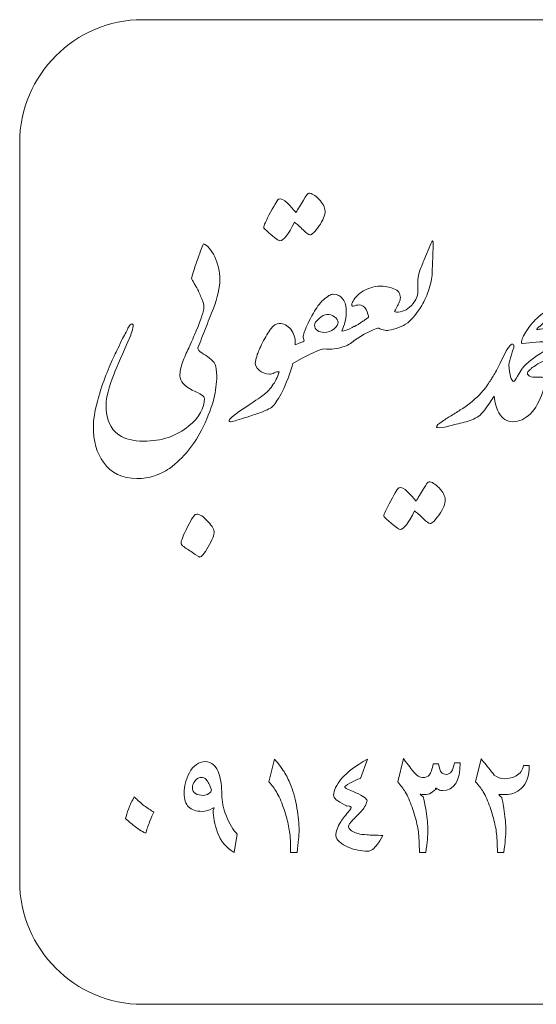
# Model space of a CAD drawing. Header units: millimetres. Extents: x 196.4 to 236.4, y 258.4 to 298.4.
# Drawn here: x 196.36 to 217.37, y 258.41 to 298.41 of the extents above; entities that cross this region are included whole.
import ezdxf

# ---------------------------------------------------------------- set-up
doc = ezdxf.new("R2010")
doc.units = ezdxf.units.MM
doc.header["$MEASUREMENT"] = 0
doc.layers.add('Layer 1', color=7, linetype='Continuous')

msp = doc.modelspace()

# ---------------------------------------------------------------- linework, layer by layer
at = {"layer": 'Layer 1', "color": 250, "lineweight": 18}
for points, knots in [([(201.3553, 298.407), (201.3553, 298.407), (231.3553, 298.407), (231.3553, 298.407), (234.1092, 298.407), (236.3553, 296.1609), (236.3553, 293.407), (236.3553, 293.407), (236.3553, 263.407), (236.3553, 263.407), (236.3553, 260.6531), (234.1092, 258.407), (231.3553, 258.407), (231.3553, 258.407), (201.3553, 258.407), (201.3553, 258.407), (198.6014, 258.407), (196.3553, 260.6531), (196.3553, 263.407), (196.3553, 263.407), (196.3553, 293.407), (196.3553, 293.407), (196.3553, 296.1609), (198.6014, 298.407), (201.3553, 298.407)], [0, 0, 0, 0, 0.125, 0.125, 0.125, 0.25, 0.25, 0.25, 0.375, 0.375, 0.375, 0.5, 0.5, 0.5, 0.625, 0.625, 0.625, 0.75, 0.75, 0.75, 0.875, 0.875, 0.875, 1, 1, 1, 1]), ([(206.2787, 289.9685), (206.2787, 290.0297), (206.3727, 290.2343), (206.5609, 290.5894), (206.749, 290.9422), (206.8643, 291.1186), (206.9042, 291.1186), (206.9819, 291.1515), (207.0971, 291.0951), (207.2453, 290.9516), (207.3958, 290.8058), (207.5087, 290.6788), (207.5863, 290.5682), (207.678, 290.7188), (207.7815, 290.8904), (207.8944, 291.0786), (208.0073, 291.2667), (208.0802, 291.3608), (208.1178, 291.3608), (208.233, 291.3608), (208.3695, 291.2761), (208.527, 291.1092), (208.687, 290.9422), (208.7693, 290.7846), (208.7787, 290.6364), (208.7787, 290.4624), (208.694, 290.2554), (208.5247, 290.0179), (208.3577, 289.7827), (208.2377, 289.6651), (208.1578, 289.6651), (208.1084, 289.6651), (208.0167, 289.7333), (207.8826, 289.865), (207.7509, 289.9991), (207.6333, 290.1026), (207.5322, 290.1755), (207.2829, 289.6745), (207.0853, 289.4252), (206.9395, 289.4252), (206.9019, 289.4252), (206.8502, 289.4535), (206.7796, 289.5146), (206.7161, 289.5687), (206.6173, 289.651), (206.4809, 289.7616), (206.3445, 289.8721), (206.2787, 289.9403), (206.2787, 289.9685)], [0, 0, 0, 0, 0.0625, 0.0625, 0.0625, 0.125, 0.125, 0.125, 0.1875, 0.1875, 0.1875, 0.25, 0.25, 0.25, 0.3125, 0.3125, 0.3125, 0.375, 0.375, 0.375, 0.4375, 0.4375, 0.4375, 0.5, 0.5, 0.5, 0.5625, 0.5625, 0.5625, 0.625, 0.625, 0.625, 0.6875, 0.6875, 0.6875, 0.75, 0.75, 0.75, 0.8125, 0.8125, 0.8125, 0.875, 0.875, 0.875, 0.9375, 0.9375, 0.9375, 1, 1, 1, 1]), ([(203.8728, 283.0188), (203.8728, 283.0965), (203.7081, 283.2117), (203.3765, 283.3622), (203.0402, 283.5198), (202.8732, 283.7103), (202.8732, 283.9361), (202.8732, 284.096), (202.9085, 284.2794), (202.9814, 284.484), (203.052, 284.6863), (203.1366, 284.8815), (203.2378, 285.065), (203.2378, 285.065), (203.2402, 285.0692), (203.2402, 285.0692), (203.2402, 285.0692), (203.2401, 285.0697), (203.2401, 285.0697), (203.3953, 285.4366), (203.4941, 285.6694), (203.5364, 285.7658), (203.7434, 286.248), (203.8468, 286.5772), (203.8468, 286.7513), (203.8468, 286.8101), (203.8186, 286.9136), (203.7622, 287.0617), (203.6987, 287.2216), (203.6375, 287.3628), (203.5764, 287.4803), (203.5505, 287.5274), (203.5223, 287.5721), (203.4941, 287.6191), (203.4658, 287.6661), (203.4423, 287.7108), (203.4188, 287.7579), (203.3624, 287.8402), (203.3412, 287.9037), (203.3506, 287.9507), (203.3906, 288.0777), (203.4282, 288.193), (203.4611, 288.2941), (203.4917, 288.3952), (203.5223, 288.4822), (203.5505, 288.5551), (203.6728, 288.9244), (203.7669, 289.1713), (203.8327, 289.3007), (203.988, 289.2489), (204.1408, 289.0749), (204.2866, 288.7762), (204.4254, 288.4775), (204.4936, 288.1718), (204.4936, 287.8613), (204.4936, 287.5391), (204.4042, 287.1346), (204.2255, 286.6478), (204.1197, 286.3867), (204.0138, 286.1233), (203.9103, 285.8576), (203.8069, 285.5942), (203.7057, 285.3308), (203.6046, 285.0697), (203.6046, 285.0697), (203.604, 285.0685), (203.604, 285.0685), (203.604, 285.0685), (203.6046, 285.065), (203.6046, 285.065), (203.6046, 285.0015), (203.6564, 284.9356), (203.7599, 284.8721), (203.8633, 284.8086), (203.9668, 284.738), (204.0727, 284.6628), (204.1785, 284.5852), (204.2538, 284.5005), (204.3008, 284.4041), (204.3455, 284.2983), (204.369, 284.143), (204.369, 283.9361), (204.369, 283.6327), (204.329, 283.3222), (204.2514, 283.0047), (204.1738, 282.6966), (204.028, 282.3156), (203.8163, 281.8617), (203.4823, 281.1585), (203.0284, 280.5988), (202.4522, 280.1802), (202.2429, 280.0461), (202.036, 279.945), (201.8337, 279.8768), (201.6126, 279.8039), (201.3751, 279.7662), (201.1234, 279.7662), (200.5308, 279.7662), (200.0769, 279.9873), (199.7594, 280.4271), (199.4889, 280.8034), (199.3525, 281.2879), (199.3525, 281.8758), (199.3525, 282.1369), (199.4066, 282.4779), (199.5171, 282.9013), (199.6277, 283.3105), (199.7429, 283.6633), (199.8629, 283.9619), (199.9922, 284.27), (200.1004, 284.5311), (200.1921, 284.7404), (200.2203, 284.7921), (200.2603, 284.8697), (200.3097, 284.9732), (200.3614, 285.0744), (200.4249, 285.2108), (200.5026, 285.3754), (200.559, 285.4765), (200.6084, 285.5682), (200.6507, 285.6506), (200.6954, 285.7329), (200.7307, 285.8081), (200.7589, 285.8716), (200.8271, 285.9963), (200.8789, 286.0551), (200.9165, 286.0504), (200.9682, 286.041), (200.98, 285.9892), (200.9588, 285.8928), (200.9353, 285.7776), (200.9047, 285.6788), (200.8694, 285.5965), (200.5425, 284.8415), (200.3168, 284.3171), (200.1921, 284.0184), (199.9781, 283.4704), (199.8699, 283.0494), (199.8699, 282.7507), (199.8699, 282.1839), (200.0439, 281.7818), (200.392, 281.5372), (200.6507, 281.3678), (200.9823, 281.2832), (201.3916, 281.2832), (202.1277, 281.2832), (202.7415, 281.4901), (203.2378, 281.9017), (203.6611, 282.2568), (203.8728, 282.6284), (203.8728, 283.0188)], [0, 0, 0, 0, 0.02, 0.02, 0.02, 0.04, 0.04, 0.04, 0.06, 0.06, 0.06, 0.08, 0.08, 0.08, 0.1, 0.1, 0.1, 0.12, 0.12, 0.12, 0.14, 0.14, 0.14, 0.16, 0.16, 0.16, 0.18, 0.18, 0.18, 0.2, 0.2, 0.2, 0.22, 0.22, 0.22, 0.24, 0.24, 0.24, 0.26, 0.26, 0.26, 0.28, 0.28, 0.28, 0.3, 0.3, 0.3, 0.32, 0.32, 0.32, 0.34, 0.34, 0.34, 0.36, 0.36, 0.36, 0.38, 0.38, 0.38, 0.4, 0.4, 0.4, 0.42, 0.42, 0.42, 0.44, 0.44, 0.44, 0.46, 0.46, 0.46, 0.48, 0.48, 0.48, 0.5, 0.5, 0.5, 0.52, 0.52, 0.52, 0.54, 0.54, 0.54, 0.56, 0.56, 0.56, 0.58, 0.58, 0.58, 0.6, 0.6, 0.6, 0.62, 0.62, 0.62, 0.64, 0.64, 0.64, 0.66, 0.66, 0.66, 0.68, 0.68, 0.68, 0.7, 0.7, 0.7, 0.72, 0.72, 0.72, 0.74, 0.74, 0.74, 0.76, 0.76, 0.76, 0.78, 0.78, 0.78, 0.8, 0.8, 0.8, 0.82, 0.82, 0.82, 0.84, 0.84, 0.84, 0.86, 0.86, 0.86, 0.88, 0.88, 0.88, 0.9, 0.9, 0.9, 0.92, 0.92, 0.92, 0.94, 0.94, 0.94, 0.96, 0.96, 0.96, 0.98, 0.98, 0.98, 1, 1, 1, 1]), ([(212.1348, 286.669), (212.2453, 286.7466), (212.3394, 286.843), (212.417, 286.9582), (212.4993, 287.0735), (212.5417, 287.1887), (212.5417, 287.304), (212.5417, 287.304), (212.5417, 287.7579), (212.5417, 287.7579), (212.5417, 287.8684), (212.5605, 287.9907), (212.5958, 288.1224), (212.6616, 288.3058), (212.7275, 288.4752), (212.7957, 288.6257), (212.7957, 288.6257), (213.0779, 289.3077), (213.0779, 289.3077), (213.0826, 289.3407), (213.1061, 289.3783), (213.1484, 289.4183), (213.1673, 289.4183), (213.1743, 289.3712), (213.1743, 289.2748), (213.1743, 289.2748), (213.1626, 288.7856), (213.1626, 288.7856), (213.1626, 288.7856), (213.1343, 288.193), (213.1343, 288.193), (213.1343, 287.986), (213.092, 287.7508), (213.0097, 287.4898), (212.9321, 287.2263), (212.8309, 286.9959), (212.7063, 286.7936), (212.5189, 286.4867), (212.3292, 286.2521), (212.1371, 286.0923), (212.1371, 286.0923), (212.1348, 286.088), (212.1348, 286.088), (212.0242, 286.0151), (211.8996, 285.9516), (211.7632, 285.8999), (211.6244, 285.8458), (211.4904, 285.8105), (211.3634, 285.7917), (211.2928, 285.7776), (211.2199, 285.7823), (211.1423, 285.8011), (211.0647, 285.8223), (211.0035, 285.8458), (210.9635, 285.874), (210.9071, 285.874), (210.8295, 285.8505), (210.7284, 285.8058), (210.6319, 285.7635), (210.512, 285.7047), (210.3709, 285.6271), (210.3709, 285.6271), (209.964, 285.3707), (209.964, 285.3707), (209.964, 285.3707), (209.9635, 285.3725), (209.9635, 285.3725), (209.8343, 285.2576), (209.6791, 285.1706), (209.496, 285.1119), (209.289, 285.032), (209.028, 285.0085), (208.7105, 285.0343), (208.6446, 285.0343), (208.3506, 284.905), (207.8215, 284.6416), (207.8215, 284.6416), (207.458, 284.4412), (207.458, 284.4412), (207.458, 284.4412), (207.4311, 284.3359), (207.4311, 284.3359), (207.4029, 284.2206), (207.3676, 284.1101), (207.3323, 284.009), (207.17, 283.5645), (207.0219, 283.2352), (206.8831, 283.0235), (206.7467, 282.8119), (206.6385, 282.6825), (206.5609, 282.6308), (206.481, 282.5814), (206.3657, 282.5273), (206.2081, 282.4685), (206.0529, 282.4121), (205.8154, 282.3321), (205.4955, 282.2286), (205.1757, 282.1251), (204.9875, 282.0734), (204.9264, 282.0734), (204.8911, 282.0734), (204.8723, 282.0828), (204.8723, 282.1016), (204.8347, 282.151), (205.0252, 282.318), (205.4438, 282.5979), (205.8624, 282.8777), (206.1329, 283.0612), (206.2528, 283.1482), (206.3751, 283.2352), (206.4998, 283.3622), (206.6244, 283.5315), (206.7514, 283.6985), (206.8455, 283.889), (206.9043, 284.0983), (206.8408, 284.1078), (206.7749, 284.096), (206.7091, 284.0607), (206.6409, 284.0278), (206.575, 284.009), (206.5115, 284.009), (206.3422, 284.0137), (206.1987, 284.0701), (206.0835, 284.176), (205.9706, 284.2794), (205.9212, 284.397), (205.94, 284.5264), (205.9588, 284.604), (205.9847, 284.6957), (206.02, 284.7992), (206.0529, 284.9027), (206.1258, 285.0673), (206.2364, 285.2907), (206.3469, 285.5165), (206.4574, 285.7023), (206.5703, 285.8481), (206.6832, 285.9963), (206.7937, 286.0692), (206.9043, 286.0692), (207.0924, 286.0692), (207.25, 285.9892), (207.377, 285.8293), (207.504, 285.667), (207.5652, 285.4742), (207.5652, 285.2507), (207.5652, 285.2507), (207.5648, 285.2036), (207.5648, 285.2036), (207.5648, 285.2036), (207.6945, 285.2484), (207.6945, 285.2484), (207.8473, 285.3048), (207.925, 285.3448), (207.925, 285.373), (207.8967, 285.42), (207.8826, 285.4765), (207.8826, 285.5447), (207.892, 285.6058), (207.9155, 285.6811), (207.9532, 285.7728), (208.0167, 285.9421), (208.1343, 286.182), (208.3036, 286.4901), (208.4094, 286.6924), (208.5435, 286.8711), (208.7105, 287.0264), (208.8751, 287.1792), (209.0092, 287.2545), (209.1103, 287.2545), (209.2702, 287.2545), (209.4019, 287.1863), (209.503, 287.0546), (209.5948, 286.9252), (209.6395, 286.7559), (209.6395, 286.5442), (209.6395, 286.3561), (209.6136, 286.1867), (209.5618, 286.0386), (209.5077, 285.8881), (209.4748, 285.7963), (209.4607, 285.7587), (209.4607, 285.7587), (209.543, 285.7728), (209.543, 285.7728), (209.7218, 285.8175), (209.8629, 285.8786), (209.964, 285.9516), (209.964, 285.9516), (209.9683, 285.9444), (209.9683, 285.9444), (210.0504, 285.987), (210.1665, 286.0568), (210.3144, 286.1563), (210.3474, 286.1751), (210.4226, 286.2292), (210.5426, 286.3162), (210.5426, 286.3891), (210.5096, 286.4949), (210.4461, 286.6337), (210.3779, 286.7583), (210.2839, 286.8195), (210.1639, 286.8195), (210.0863, 286.8195), (210.0063, 286.8007), (209.9217, 286.763), (209.8629, 286.763), (209.8441, 286.803), (209.8676, 286.8806), (209.8864, 286.9371), (209.9264, 287.0053), (209.9922, 287.0876), (210.0934, 287.2169), (210.218, 287.3251), (210.3709, 287.4121), (210.4673, 287.4639), (210.5661, 287.5015), (210.6672, 287.5297), (210.7919, 287.5674), (210.8953, 287.5862), (210.9847, 287.5862), (211.194, 287.5862), (211.3916, 287.5485), (211.5774, 287.4756), (211.7514, 287.4074), (211.8384, 287.2875), (211.8384, 287.1158), (211.8384, 287.057), (211.8173, 286.9841), (211.7773, 286.8971), (211.7538, 286.8453), (211.7326, 286.7983), (211.7114, 286.7583), (211.6903, 286.716), (211.6526, 286.6478), (211.5962, 286.5514), (211.6291, 286.5231), (211.7067, 286.5208), (211.8314, 286.5396), (211.956, 286.5608), (212.0571, 286.6031), (212.1348, 286.669)], [0, 0, 0, 0, 0.0125, 0.0125, 0.0125, 0.025, 0.025, 0.025, 0.0375, 0.0375, 0.0375, 0.05, 0.05, 0.05, 0.0625, 0.0625, 0.0625, 0.075, 0.075, 0.075, 0.0875, 0.0875, 0.0875, 0.1, 0.1, 0.1, 0.1125, 0.1125, 0.1125, 0.125, 0.125, 0.125, 0.1375, 0.1375, 0.1375, 0.15, 0.15, 0.15, 0.1625, 0.1625, 0.1625, 0.175, 0.175, 0.175, 0.1875, 0.1875, 0.1875, 0.2, 0.2, 0.2, 0.2125, 0.2125, 0.2125, 0.225, 0.225, 0.225, 0.2375, 0.2375, 0.2375, 0.25, 0.25, 0.25, 0.2625, 0.2625, 0.2625, 0.275, 0.275, 0.275, 0.2875, 0.2875, 0.2875, 0.3, 0.3, 0.3, 0.3125, 0.3125, 0.3125, 0.325, 0.325, 0.325, 0.3375, 0.3375, 0.3375, 0.35, 0.35, 0.35, 0.3625, 0.3625, 0.3625, 0.375, 0.375, 0.375, 0.3875, 0.3875, 0.3875, 0.4, 0.4, 0.4, 0.4125, 0.4125, 0.4125, 0.425, 0.425, 0.425, 0.4375, 0.4375, 0.4375, 0.45, 0.45, 0.45, 0.4625, 0.4625, 0.4625, 0.475, 0.475, 0.475, 0.4875, 0.4875, 0.4875, 0.5, 0.5, 0.5, 0.5125, 0.5125, 0.5125, 0.525, 0.525, 0.525, 0.5375, 0.5375, 0.5375, 0.55, 0.55, 0.55, 0.5625, 0.5625, 0.5625, 0.575, 0.575, 0.575, 0.5875, 0.5875, 0.5875, 0.6, 0.6, 0.6, 0.6125, 0.6125, 0.6125, 0.625, 0.625, 0.625, 0.6375, 0.6375, 0.6375, 0.65, 0.65, 0.65, 0.6625, 0.6625, 0.6625, 0.675, 0.675, 0.675, 0.6875, 0.6875, 0.6875, 0.7, 0.7, 0.7, 0.7125, 0.7125, 0.7125, 0.725, 0.725, 0.725, 0.7375, 0.7375, 0.7375, 0.75, 0.75, 0.75, 0.7625, 0.7625, 0.7625, 0.775, 0.775, 0.775, 0.7875, 0.7875, 0.7875, 0.8, 0.8, 0.8, 0.8125, 0.8125, 0.8125, 0.825, 0.825, 0.825, 0.8375, 0.8375, 0.8375, 0.85, 0.85, 0.85, 0.8625, 0.8625, 0.8625, 0.875, 0.875, 0.875, 0.8875, 0.8875, 0.8875, 0.9, 0.9, 0.9, 0.9125, 0.9125, 0.9125, 0.925, 0.925, 0.925, 0.9375, 0.9375, 0.9375, 0.95, 0.95, 0.95, 0.9625, 0.9625, 0.9625, 0.975, 0.975, 0.975, 0.9875, 0.9875, 0.9875, 1, 1, 1, 1]), ([(217.5042, 286.3796), (217.6194, 286.4761), (217.7841, 286.6078), (218.0004, 286.7795), (218.2121, 286.9394), (218.3556, 287.0452), (218.4355, 287.0946), (218.4355, 287.0946), (218.9294, 287.4192), (218.9294, 287.4192), (218.9177, 287.4286), (218.8683, 287.4591), (218.786, 287.5085), (218.7225, 287.5415), (218.6895, 287.5861), (218.6895, 287.6473), (218.8095, 287.913), (218.9741, 288.1765), (219.1858, 288.4399), (219.3927, 288.6868), (219.5127, 288.7997), (219.5503, 288.7762), (219.9219, 288.6492), (220.143, 288.5669), (220.2112, 288.5363), (220.4558, 288.421), (220.5781, 288.2893), (220.5781, 288.1435), (220.5781, 288.0424), (220.531, 287.9107), (220.4393, 287.7508), (220.3382, 287.5932), (220.2229, 287.4591), (220.0959, 287.3439), (219.9525, 287.224), (219.7855, 287.1275), (219.5926, 287.0546), (219.0917, 286.8853), (218.6825, 286.716), (218.3626, 286.5466), (218.0479, 286.3823), (217.7649, 286.1884), (217.5163, 285.9627), (217.5163, 285.9627), (217.5065, 285.9469), (217.5065, 285.9469), (217.4548, 285.9163), (217.4219, 285.8857), (217.4054, 285.8575), (217.3889, 285.8293), (217.3819, 285.8152), (217.3819, 285.8105), (217.4219, 285.8199), (217.5959, 285.8505), (217.8993, 285.9069), (218.1227, 285.9422), (218.3109, 285.961), (218.4637, 285.961), (218.6824, 285.961), (218.8635, 285.9469), (218.9999, 285.921), (219.1434, 285.8928), (219.214, 285.827), (219.214, 285.7211), (219.214, 285.6788), (219.1881, 285.6012), (219.1387, 285.4859), (219.0729, 285.366), (218.9905, 285.246), (218.8894, 285.1285), (218.8212, 285.0485), (218.5766, 284.9238), (218.1556, 284.7498), (217.737, 284.5734), (217.4783, 284.4558), (217.3819, 284.3947), (217.2854, 284.3312), (217.2125, 284.2794), (217.1608, 284.2395), (217.133, 284.2028), (217.1026, 284.1755), (217.0698, 284.1583), (216.998, 284.0759), (216.9885, 284.0104), (217.0432, 283.9619), (217.0973, 283.9102), (217.189, 283.8843), (217.3184, 283.882), (217.4477, 283.8796), (217.5418, 283.8796), (217.6006, 283.8796), (217.6923, 283.8702), (217.7394, 283.8161), (217.7394, 283.7197), (217.7394, 283.6515), (217.7017, 283.5057), (217.6288, 283.287), (217.4995, 282.9013), (217.3325, 282.6049), (217.1255, 282.398), (216.9092, 282.1816), (216.674, 282.0734), (216.4153, 282.0734), (216.173, 282.0734), (215.9825, 282.1957), (215.8438, 282.4379), (215.7382, 282.6308), (215.6735, 282.8549), (215.6518, 283.1097), (215.5582, 282.9687), (215.4318, 282.7839), (215.2722, 282.5555), (215.1758, 282.4356), (215.0935, 282.3509), (215.0229, 282.3015), (214.9312, 282.2357), (214.8395, 282.1839), (214.7454, 282.1463), (214.6514, 282.1063), (214.5479, 282.0758), (214.435, 282.0499), (214.3221, 282.024), (214.2116, 281.9981), (214.101, 281.9699), (214.101, 281.9699), (213.6448, 281.8594), (213.6448, 281.8594), (213.4613, 281.8288), (213.3484, 281.8241), (213.3084, 281.8453), (213.3084, 281.9111), (213.3837, 281.9911), (213.5366, 282.0875), (213.673, 282.1745), (213.8141, 282.2639), (213.9552, 282.3533), (214.0987, 282.4426), (214.2398, 282.5297), (214.3832, 282.6167), (214.7454, 282.8707), (215.0182, 283.1082), (215.197, 283.3269), (215.3334, 283.4986), (215.4416, 283.6468), (215.5192, 283.7761), (215.5709, 283.849), (215.6462, 283.976), (215.7473, 284.1548), (215.7473, 284.1548), (215.814, 284.2914), (215.814, 284.2914), (215.8299, 284.3287), (215.8469, 284.3646), (215.865, 284.3994), (215.8733, 284.4161), (215.8817, 284.4322), (215.8904, 284.4479), (215.8904, 284.4479), (216.0436, 284.7616), (216.0436, 284.7616), (216.1119, 284.9027), (216.1801, 285.0179), (216.2436, 285.1049), (216.3023, 285.192), (216.3588, 285.2343), (216.4082, 285.2296), (216.4552, 285.2061), (216.4693, 285.1614), (216.4505, 285.0908), (216.3988, 284.9403), (216.3682, 284.8415), (216.3541, 284.7945), (216.3019, 284.621), (216.2678, 284.4837), (216.2527, 284.3844), (216.2759, 283.9684), (216.3438, 283.7429), (216.4576, 283.7056), (216.507, 283.7573), (216.5799, 283.8679), (216.6716, 284.0372), (216.7257, 284.1383), (216.7681, 284.2065), (216.7939, 284.2442), (216.8008, 284.2528), (216.8086, 284.2601), (216.8175, 284.2664), (216.8589, 284.3173), (216.91, 284.3713), (216.9679, 284.4252), (217.1114, 284.5546), (217.2549, 284.6651), (217.403, 284.7616), (217.5912, 284.8862), (217.7723, 284.9944), (217.9463, 285.0861), (217.9604, 285.0955), (218.0592, 285.1449), (218.2427, 285.2319), (218.2427, 285.2766), (218.1697, 285.3095), (218.0216, 285.3284), (217.8946, 285.3331), (217.7205, 285.3284), (217.5065, 285.3142), (217.5065, 285.3142), (216.7892, 285.2578), (216.7892, 285.2578), (216.7563, 285.2578), (216.7469, 285.286), (216.761, 285.3401), (216.7892, 285.4601), (216.8786, 285.6341), (217.0338, 285.8575), (217.1847, 286.0803), (217.3401, 286.2504), (217.5001, 286.3701), (217.5001, 286.3701), (217.5042, 286.3796), (217.5042, 286.3796)], [0, 0, 0, 0, 0.0136986, 0.0136986, 0.0136986, 0.0273973, 0.0273973, 0.0273973, 0.0410959, 0.0410959, 0.0410959, 0.0547945, 0.0547945, 0.0547945, 0.0684932, 0.0684932, 0.0684932, 0.0821918, 0.0821918, 0.0821918, 0.0958904, 0.0958904, 0.0958904, 0.109589, 0.109589, 0.109589, 0.1232877, 0.1232877, 0.1232877, 0.1369863, 0.1369863, 0.1369863, 0.1506849, 0.1506849, 0.1506849, 0.1643836, 0.1643836, 0.1643836, 0.1780822, 0.1780822, 0.1780822, 0.1917808, 0.1917808, 0.1917808, 0.2054795, 0.2054795, 0.2054795, 0.2191781, 0.2191781, 0.2191781, 0.2328767, 0.2328767, 0.2328767, 0.2465753, 0.2465753, 0.2465753, 0.260274, 0.260274, 0.260274, 0.2739726, 0.2739726, 0.2739726, 0.2876712, 0.2876712, 0.2876712, 0.3013699, 0.3013699, 0.3013699, 0.3150685, 0.3150685, 0.3150685, 0.3287671, 0.3287671, 0.3287671, 0.3424658, 0.3424658, 0.3424658, 0.3561644, 0.3561644, 0.3561644, 0.369863, 0.369863, 0.369863, 0.3835616, 0.3835616, 0.3835616, 0.3972603, 0.3972603, 0.3972603, 0.4109589, 0.4109589, 0.4109589, 0.4246575, 0.4246575, 0.4246575, 0.4383562, 0.4383562, 0.4383562, 0.4520548, 0.4520548, 0.4520548, 0.4657534, 0.4657534, 0.4657534, 0.4794521, 0.4794521, 0.4794521, 0.4931507, 0.4931507, 0.4931507, 0.5068493, 0.5068493, 0.5068493, 0.5205479, 0.5205479, 0.5205479, 0.5342466, 0.5342466, 0.5342466, 0.5479452, 0.5479452, 0.5479452, 0.5616438, 0.5616438, 0.5616438, 0.5753425, 0.5753425, 0.5753425, 0.5890411, 0.5890411, 0.5890411, 0.6027397, 0.6027397, 0.6027397, 0.6164384, 0.6164384, 0.6164384, 0.630137, 0.630137, 0.630137, 0.6438356, 0.6438356, 0.6438356, 0.6575342, 0.6575342, 0.6575342, 0.6712329, 0.6712329, 0.6712329, 0.6849315, 0.6849315, 0.6849315, 0.6986301, 0.6986301, 0.6986301, 0.7123288, 0.7123288, 0.7123288, 0.7260274, 0.7260274, 0.7260274, 0.739726, 0.739726, 0.739726, 0.7534247, 0.7534247, 0.7534247, 0.7671233, 0.7671233, 0.7671233, 0.7808219, 0.7808219, 0.7808219, 0.7945205, 0.7945205, 0.7945205, 0.8082192, 0.8082192, 0.8082192, 0.8219178, 0.8219178, 0.8219178, 0.8356164, 0.8356164, 0.8356164, 0.8493151, 0.8493151, 0.8493151, 0.8630137, 0.8630137, 0.8630137, 0.8767123, 0.8767123, 0.8767123, 0.890411, 0.890411, 0.890411, 0.9041096, 0.9041096, 0.9041096, 0.9178082, 0.9178082, 0.9178082, 0.9315068, 0.9315068, 0.9315068, 0.9452055, 0.9452055, 0.9452055, 0.9589041, 0.9589041, 0.9589041, 0.9726027, 0.9726027, 0.9726027, 0.9863014, 0.9863014, 0.9863014, 1, 1, 1, 1]), ([(209.3031, 286.1115), (209.3031, 286.1891), (209.2561, 286.2644), (209.1644, 286.3373), (209.0632, 286.4031), (208.9598, 286.4337), (208.8539, 286.4337), (208.7528, 286.4337), (208.6446, 286.3772), (208.5317, 286.262), (208.4071, 286.1515), (208.3459, 286.0644), (208.3459, 286.0009), (208.3459, 285.8998), (208.3859, 285.8246), (208.4682, 285.7799), (208.5388, 285.7281), (208.6235, 285.7046), (208.7246, 285.7046), (208.8939, 285.7046), (209.035, 285.7516), (209.1432, 285.8481), (209.249, 285.9445), (209.3031, 286.0315), (209.3031, 286.1115)], [0, 0, 0, 0, 0.125, 0.125, 0.125, 0.25, 0.25, 0.25, 0.375, 0.375, 0.375, 0.5, 0.5, 0.5, 0.625, 0.625, 0.625, 0.75, 0.75, 0.75, 0.875, 0.875, 0.875, 1, 1, 1, 1]), ([(211.1635, 278.2423), (211.1635, 278.2141), (211.2317, 278.1459), (211.3657, 278.0353), (211.5022, 277.9248), (211.6009, 277.8425), (211.6668, 277.7884), (211.735, 277.7272), (211.7891, 277.699), (211.8244, 277.699), (211.9725, 277.699), (212.1701, 277.9483), (212.417, 278.4492), (212.5182, 278.3763), (212.6357, 278.2729), (212.7698, 278.1388), (212.9015, 278.0047), (212.9932, 277.9389), (213.045, 277.9389), (213.1226, 277.9389), (213.2449, 278.0565), (213.4095, 278.2917), (213.5788, 278.5292), (213.6635, 278.7362), (213.6635, 278.9102), (213.6564, 279.0584), (213.5718, 279.2159), (213.4119, 279.3829), (213.2543, 279.5499), (213.1179, 279.6346), (213.0026, 279.6346), (212.9674, 279.6346), (212.8921, 279.5405), (212.7792, 279.3523), (212.6663, 279.1642), (212.5652, 278.9925), (212.4735, 278.842), (212.3935, 278.9525), (212.2806, 279.0795), (212.1324, 279.2253), (211.9819, 279.3688), (211.869, 279.4253), (211.7914, 279.3923), (211.7491, 279.3923), (211.6339, 279.2159), (211.4457, 278.8632), (211.2576, 278.508), (211.1635, 278.3034), (211.1635, 278.2423)], [0, 0, 0, 0, 0.0625, 0.0625, 0.0625, 0.125, 0.125, 0.125, 0.1875, 0.1875, 0.1875, 0.25, 0.25, 0.25, 0.3125, 0.3125, 0.3125, 0.375, 0.375, 0.375, 0.4375, 0.4375, 0.4375, 0.5, 0.5, 0.5, 0.5625, 0.5625, 0.5625, 0.625, 0.625, 0.625, 0.6875, 0.6875, 0.6875, 0.75, 0.75, 0.75, 0.8125, 0.8125, 0.8125, 0.875, 0.875, 0.875, 0.9375, 0.9375, 0.9375, 1, 1, 1, 1]), ([(202.9226, 277.1463), (202.9226, 277.0969), (202.9578, 277.0475), (203.026, 277.0029), (203.1037, 276.9464), (203.2236, 276.8664), (203.3882, 276.7583), (203.5505, 276.6501), (203.6469, 276.5889), (203.6728, 276.5748), (203.7481, 276.5748), (203.8633, 276.7136), (204.0256, 276.9887), (204.1855, 277.2639), (204.2655, 277.4756), (204.2655, 277.6214), (204.2514, 277.7319), (204.1479, 277.8848), (203.955, 278.08), (203.7622, 278.2752), (203.6164, 278.3528), (203.5152, 278.3105), (203.4635, 278.3105), (203.353, 278.1435), (203.1813, 277.8048), (203.0096, 277.4662), (202.9226, 277.2474), (202.9226, 277.1463)], [0, 0, 0, 0, 0.1111111, 0.1111111, 0.1111111, 0.2222222, 0.2222222, 0.2222222, 0.3333333, 0.3333333, 0.3333333, 0.4444444, 0.4444444, 0.4444444, 0.5555556, 0.5555556, 0.5555556, 0.6666667, 0.6666667, 0.6666667, 0.7777778, 0.7777778, 0.7777778, 0.8888889, 0.8888889, 0.8888889, 1, 1, 1, 1])]:
    msp.add_open_spline(points, degree=3, knots=knots, dxfattribs=at)
at = {"layer": 'Layer 1', "color": 250, "lineweight": 9}
for points, knots in [([(205.2026, 265.3193), (205.2026, 265.3193), (205.0721, 264.5691), (205.0721, 264.5691), (204.7451, 264.7749), (204.5229, 265.0501), (204.4029, 265.3923), (204.2842, 265.7344), (204.2242, 266.0308), (204.2242, 266.2813), (204.2889, 266.4), (204.2736, 266.4282), (204.1795, 266.3636), (204.0584, 266.286), (203.922, 266.246), (203.7726, 266.246), (203.5292, 266.246), (203.3481, 266.3071), (203.227, 266.4271), (203.1059, 266.5482), (203.0459, 266.7316), (203.0459, 266.9774), (203.0459, 267.2726), (203.1165, 267.5501), (203.2564, 267.8076), (203.4234, 268.1122), (203.6374, 268.2651), (203.8973, 268.2651), (204.1678, 268.2651), (204.3583, 268.0922), (204.4688, 267.7453), (204.5382, 267.5266), (204.5723, 267.2549), (204.5723, 266.928), (204.5723, 266.6693), (204.6346, 266.3777), (204.7604, 266.0531), (204.8851, 265.7297), (205.0332, 265.4852), (205.2026, 265.3193)], [0, 0, 0, 0, 0.0769231, 0.0769231, 0.0769231, 0.1538462, 0.1538462, 0.1538462, 0.2307692, 0.2307692, 0.2307692, 0.3076923, 0.3076923, 0.3076923, 0.3846154, 0.3846154, 0.3846154, 0.4615385, 0.4615385, 0.4615385, 0.5384615, 0.5384615, 0.5384615, 0.6153846, 0.6153846, 0.6153846, 0.6923077, 0.6923077, 0.6923077, 0.7692308, 0.7692308, 0.7692308, 0.8461538, 0.8461538, 0.8461538, 0.9230769, 0.9230769, 0.9230769, 1, 1, 1, 1]), ([(207.718, 265.4781), (207.718, 265.2876), (207.6909, 264.9854), (207.6356, 264.5726), (207.6356, 264.5726), (207.3734, 264.5726), (207.3734, 264.5726), (207.3734, 264.9395), (207.3593, 265.2217), (207.3311, 265.4181), (207.3017, 265.6145), (207.2558, 265.825), (207.1911, 266.0496), (207.1206, 266.2977), (207.0371, 266.5341), (206.943, 266.7563), (206.8971, 266.8598), (206.8478, 266.9539), (206.7948, 267.0386), (206.7196, 267.1656), (206.6185, 267.302), (206.4915, 267.449), (206.4915, 267.449), (206.7231, 268.3721), (206.7231, 268.3721), (206.9089, 268.1498), (207.0488, 267.957), (207.1441, 267.797), (207.2405, 267.6359), (207.324, 267.4584), (207.3981, 267.2632), (207.4969, 267.0033), (207.5745, 266.7081), (207.6321, 266.3789), (207.6897, 266.0496), (207.718, 265.7497), (207.718, 265.4781)], [0, 0, 0, 0, 0.0833333, 0.0833333, 0.0833333, 0.1666667, 0.1666667, 0.1666667, 0.25, 0.25, 0.25, 0.3333333, 0.3333333, 0.3333333, 0.4166667, 0.4166667, 0.4166667, 0.5, 0.5, 0.5, 0.5833333, 0.5833333, 0.5833333, 0.6666667, 0.6666667, 0.6666667, 0.75, 0.75, 0.75, 0.8333333, 0.8333333, 0.8333333, 0.9166667, 0.9166667, 0.9166667, 1, 1, 1, 1]), ([(211.1294, 265.2711), (211.0259, 265.0924), (210.953, 264.9736), (210.9095, 264.9172), (210.7672, 264.7231), (210.6308, 264.6267), (210.5026, 264.6267), (210.3674, 264.6267), (210.2345, 264.6408), (210.1051, 264.6691), (209.9746, 264.6961), (209.8547, 264.7314), (209.7441, 264.7749), (209.5866, 264.8419), (209.4584, 264.9184), (209.3608, 265.0065), (209.2632, 265.0936), (209.2138, 265.1771), (209.2138, 265.2582), (209.2138, 265.4252), (209.2796, 265.6122), (209.4102, 265.8191), (209.5042, 265.9661), (209.6218, 266.1143), (209.7618, 266.2636), (209.8947, 266.4012), (209.8535, 266.4706), (209.6383, 266.4706), (209.6842, 266.4518), (209.6606, 266.4659), (209.5689, 266.5117), (209.2702, 266.6564), (209.1209, 266.7857), (209.1209, 266.901), (209.1209, 267.0962), (209.2302, 267.3208), (209.4478, 267.576), (209.6759, 267.8405), (210.0264, 268.1028), (210.4991, 268.3615), (210.4991, 268.3615), (210.2169, 267.5865), (210.2169, 267.5865), (210.0652, 267.5407), (209.9193, 267.476), (209.7806, 267.3925), (209.6418, 267.3078), (209.5724, 267.2526), (209.5724, 267.2244), (209.5724, 267.2044), (209.7241, 267.1291), (210.0275, 267.0009), (210.3297, 266.8728), (210.4814, 266.7634), (210.4814, 266.674), (210.4814, 266.6364), (210.4591, 266.5741), (210.4144, 266.4859), (210.3697, 266.3977), (210.3274, 266.3342), (210.2886, 266.2942), (210.1651, 266.166), (210.0416, 266.039), (209.9205, 265.912), (209.7888, 265.7697), (209.7241, 265.6792), (209.7241, 265.6404), (209.7241, 265.6016), (209.7453, 265.5581), (209.79, 265.5122), (209.8605, 265.4369), (209.9723, 265.3793), (210.124, 265.3405), (210.2039, 265.3193), (210.325, 265.3029), (210.485, 265.2899), (210.6461, 265.2782), (210.8613, 265.2711), (211.1294, 265.2711)], [0, 0, 0, 0, 0.0384615, 0.0384615, 0.0384615, 0.0769231, 0.0769231, 0.0769231, 0.1153846, 0.1153846, 0.1153846, 0.1538462, 0.1538462, 0.1538462, 0.1923077, 0.1923077, 0.1923077, 0.2307692, 0.2307692, 0.2307692, 0.2692308, 0.2692308, 0.2692308, 0.3076923, 0.3076923, 0.3076923, 0.3461538, 0.3461538, 0.3461538, 0.3846154, 0.3846154, 0.3846154, 0.4230769, 0.4230769, 0.4230769, 0.4615385, 0.4615385, 0.4615385, 0.5, 0.5, 0.5, 0.5384615, 0.5384615, 0.5384615, 0.5769231, 0.5769231, 0.5769231, 0.6153846, 0.6153846, 0.6153846, 0.6538462, 0.6538462, 0.6538462, 0.6923077, 0.6923077, 0.6923077, 0.7307692, 0.7307692, 0.7307692, 0.7692308, 0.7692308, 0.7692308, 0.8076923, 0.8076923, 0.8076923, 0.8461538, 0.8461538, 0.8461538, 0.8846154, 0.8846154, 0.8846154, 0.9230769, 0.9230769, 0.9230769, 0.9615385, 0.9615385, 0.9615385, 1, 1, 1, 1]), ([(213.7106, 267.7488), (213.8823, 267.7488), (213.9917, 267.904), (214.0375, 268.2133), (214.0375, 268.2133), (214.2692, 268.2133), (214.2692, 268.2133), (214.2692, 267.4666), (214.0269, 267.0938), (213.5448, 267.0938), (213.4695, 267.0938), (213.3978, 267.1173), (213.3296, 267.1644), (213.2626, 267.2114), (213.2473, 267.202), (213.2873, 267.135), (213.2896, 267.1467), (213.2438, 267.115), (213.1485, 267.0386), (213.0638, 266.968), (212.978, 266.9315), (212.891, 266.9315), (212.8792, 266.9315), (212.8651, 266.9315), (212.8475, 266.9304), (212.8298, 266.9292), (212.8098, 266.928), (212.7875, 266.928), (212.7463, 266.928), (212.7052, 266.9327), (212.6652, 266.941), (212.6252, 266.9492), (212.6593, 266.9139), (212.7699, 266.8351), (212.8004, 266.7305), (212.8381, 266.5341), (212.8851, 266.246), (212.9321, 265.9591), (212.9557, 265.7027), (212.9557, 265.4781), (212.9557, 265.2876), (212.9286, 264.9854), (212.8733, 264.5726), (212.8733, 264.5726), (212.6111, 264.5726), (212.6111, 264.5726), (212.6111, 264.9395), (212.597, 265.2217), (212.5688, 265.4181), (212.5394, 265.6145), (212.4935, 265.825), (212.4288, 266.0496), (212.3583, 266.2977), (212.2748, 266.5341), (212.1807, 266.7563), (212.1349, 266.8598), (212.0855, 266.9539), (212.0325, 267.0386), (211.9573, 267.1656), (211.8562, 267.302), (211.7292, 267.449), (211.7292, 267.449), (211.9643, 268.3862), (211.9643, 268.3862), (212.1643, 268.1192), (212.3018, 267.9405), (212.3771, 267.8488), (212.5088, 267.6971), (212.6287, 267.6206), (212.7393, 267.6206), (212.8651, 267.6206), (212.958, 267.6571), (213.018, 267.7277), (213.0756, 267.797), (213.1273, 267.9476), (213.1732, 268.1792), (213.1732, 268.1792), (213.3872, 268.1792), (213.3872, 268.1792), (213.419, 267.9958), (213.4578, 267.8782), (213.5036, 267.8264), (213.5495, 267.7747), (213.6189, 267.7488), (213.7106, 267.7488)], [0, 0, 0, 0, 0.0357143, 0.0357143, 0.0357143, 0.0714286, 0.0714286, 0.0714286, 0.1071429, 0.1071429, 0.1071429, 0.1428571, 0.1428571, 0.1428571, 0.1785714, 0.1785714, 0.1785714, 0.2142857, 0.2142857, 0.2142857, 0.25, 0.25, 0.25, 0.2857143, 0.2857143, 0.2857143, 0.3214286, 0.3214286, 0.3214286, 0.3571429, 0.3571429, 0.3571429, 0.3928571, 0.3928571, 0.3928571, 0.4285714, 0.4285714, 0.4285714, 0.4642857, 0.4642857, 0.4642857, 0.5, 0.5, 0.5, 0.5357143, 0.5357143, 0.5357143, 0.5714286, 0.5714286, 0.5714286, 0.6071429, 0.6071429, 0.6071429, 0.6428571, 0.6428571, 0.6428571, 0.6785714, 0.6785714, 0.6785714, 0.7142857, 0.7142857, 0.7142857, 0.75, 0.75, 0.75, 0.7857143, 0.7857143, 0.7857143, 0.8214286, 0.8214286, 0.8214286, 0.8571429, 0.8571429, 0.8571429, 0.8928571, 0.8928571, 0.8928571, 0.9285714, 0.9285714, 0.9285714, 0.9642857, 0.9642857, 0.9642857, 1, 1, 1, 1]), ([(216.0778, 267.5724), (216.2507, 267.5724), (216.4071, 267.6124), (216.5494, 267.69), (216.7128, 267.7794), (216.8128, 267.9193), (216.8492, 268.1098), (216.8492, 268.1098), (217.0773, 268.1098), (217.0773, 268.1098), (217.0773, 267.6877), (216.968, 267.3761), (216.7493, 267.1761), (216.5705, 267.0115), (216.353, 266.928), (216.099, 266.928), (216.099, 266.928), (216.0472, 266.928), (216.0472, 266.928), (215.9731, 266.928), (215.9132, 266.9304), (215.8661, 266.9351), (215.8191, 266.9398), (215.8497, 266.8986), (215.9579, 266.8116), (215.9802, 266.7316), (216.0143, 266.5458), (216.059, 266.2554), (216.1037, 265.9649), (216.126, 265.7051), (216.126, 265.4781), (216.126, 265.2876), (216.099, 264.9854), (216.0437, 264.5726), (216.0437, 264.5726), (215.7815, 264.5726), (215.7815, 264.5726), (215.7815, 264.9395), (215.7674, 265.2217), (215.7391, 265.4181), (215.7097, 265.6145), (215.6639, 265.825), (215.5992, 266.0496), (215.5275, 266.2977), (215.4452, 266.5341), (215.3511, 266.7563), (215.3052, 266.8598), (215.2558, 266.9539), (215.2029, 267.0386), (215.1277, 267.1656), (215.0265, 267.302), (214.8995, 267.449), (214.8995, 267.449), (215.13, 268.3756), (215.13, 268.3756), (215.3464, 268.1087), (215.5216, 267.8911), (215.658, 267.7206), (215.7768, 267.6218), (215.9167, 267.5724), (216.0778, 267.5724)], [0, 0, 0, 0, 0.05, 0.05, 0.05, 0.1, 0.1, 0.1, 0.15, 0.15, 0.15, 0.2, 0.2, 0.2, 0.25, 0.25, 0.25, 0.3, 0.3, 0.3, 0.35, 0.35, 0.35, 0.4, 0.4, 0.4, 0.45, 0.45, 0.45, 0.5, 0.5, 0.5, 0.55, 0.55, 0.55, 0.6, 0.6, 0.6, 0.65, 0.65, 0.65, 0.7, 0.7, 0.7, 0.75, 0.75, 0.75, 0.8, 0.8, 0.8, 0.85, 0.85, 0.85, 0.9, 0.9, 0.9, 0.95, 0.95, 0.95, 1, 1, 1, 1]), ([(204.1619, 267.115), (204.0913, 267.3208), (204.0184, 267.4619), (203.9455, 267.5348), (203.8855, 267.5948), (203.8173, 267.6242), (203.7421, 267.6242), (203.6527, 267.6242), (203.5692, 267.5795), (203.494, 267.4901), (203.4187, 267.4007), (203.3799, 267.3126), (203.3799, 267.2244), (203.3799, 267.1056), (203.4234, 267.0197), (203.5116, 266.9668), (203.5892, 266.9186), (203.6962, 266.8939), (203.8314, 266.8939), (203.9008, 266.8939), (203.9702, 266.9186), (204.0419, 266.9668), (204.1125, 267.015), (204.1536, 267.0644), (204.1619, 267.115)], [0, 0, 0, 0, 0.125, 0.125, 0.125, 0.25, 0.25, 0.25, 0.375, 0.375, 0.375, 0.5, 0.5, 0.5, 0.625, 0.625, 0.625, 0.75, 0.75, 0.75, 0.875, 0.875, 0.875, 1, 1, 1, 1]), ([(201.4819, 265.3546), (201.309, 265.444), (201.1526, 265.5439), (201.0127, 265.6545), (200.8963, 265.7439), (200.7787, 265.845), (200.6611, 265.9567), (200.6846, 266.0555), (200.7269, 266.1884), (200.7904, 266.3553), (200.8539, 266.5211), (200.9292, 266.6823), (201.0162, 266.8351), (201.1467, 266.6999), (201.282, 266.5799), (201.4207, 266.4753), (201.5607, 266.3706), (201.6912, 266.286), (201.8158, 266.2189), (201.7606, 266.1202), (201.7018, 265.9861), (201.6383, 265.8156), (201.5748, 265.6463), (201.523, 265.4922), (201.4819, 265.3546)], [0, 0, 0, 0, 0.125, 0.125, 0.125, 0.25, 0.25, 0.25, 0.375, 0.375, 0.375, 0.5, 0.5, 0.5, 0.625, 0.625, 0.625, 0.75, 0.75, 0.75, 0.875, 0.875, 0.875, 1, 1, 1, 1])]:
    msp.add_open_spline(points, degree=3, knots=knots, dxfattribs=at)

doc.saveas('drawing.dxf')
